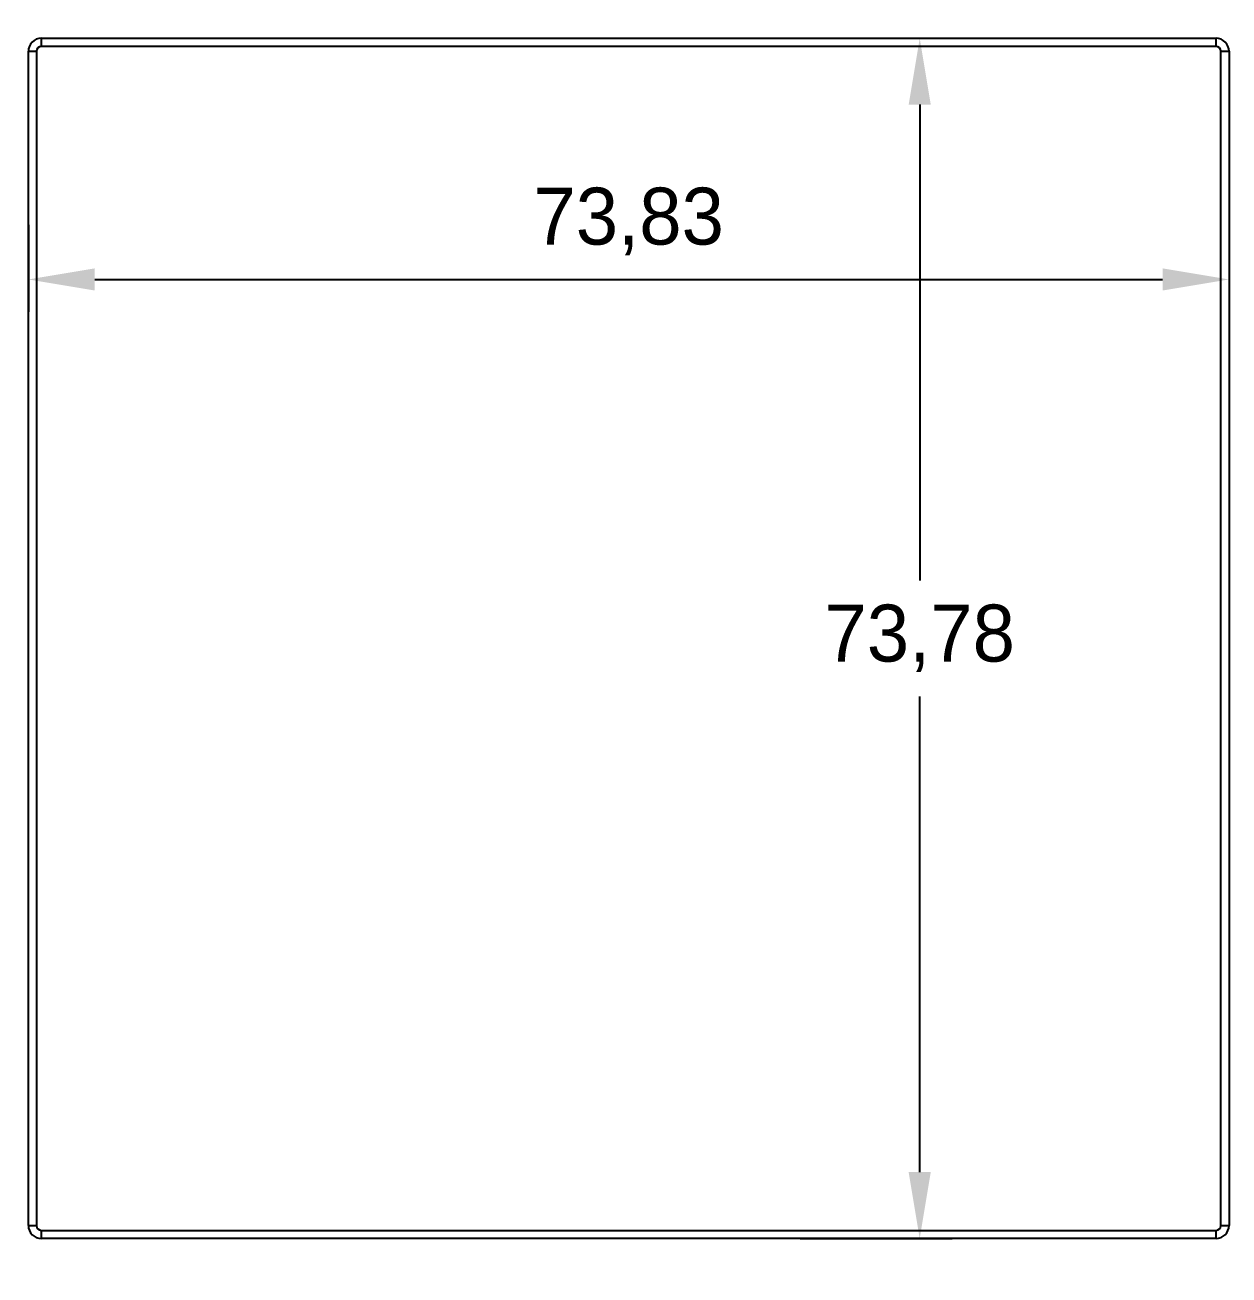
# Model space of a CAD drawing. Header units: millimetres. Extents: x 249 to 419, y 1050 to 1275.
# Drawn here: x 306.5 to 380.5, y 1154.9 to 1231.8 of the extents above; entities that cross this region are included whole.
import ezdxf

# ---------------------------------------------------------------- set-up
doc = ezdxf.new("R2010")
doc.units = ezdxf.units.MM
doc.header["$PDSIZE"] = -1
doc.dimstyles.new('ISO-25', dxfattribs={"dimtxt": 2.5, "dimasz": 2.5, "dimexe": 1.25, "dimexo": 0.625, "dimtad": 1, "dimtxsty": 'Standard', "dimcen": 2.5, "dimadec": 0, "dimazin": 0, "dimtfac": 1, "dimtmove": 0, "dimatfit": 3, "dimfxl": 1, "dimarcsym": 0})

# ---------------------------------------------------------------- blocks, each defined once
blk = doc.blocks.new('*D2')
at = {"color": 0, "lineweight": -2}
for p, q in [((321.189, 1240.741), (284.451, 1240.741)), ((286.451, 1236.661), (286.451, 1174.619)), ((286.451, 1105.446), (286.451, 1167.488)), ((321.189, 1101.366), (284.451, 1101.366))]:
    blk.add_line(p, q, dxfattribs=at)
at = {"color": 0}
for points in [[(287.131, 1236.661), (285.771, 1236.661), (286.451, 1240.741)], [(285.771, 1105.446), (287.131, 1105.446), (286.451, 1101.366)]]:
    blk.add_solid(points, dxfattribs=at)
at = {"layer": 'Defpoints', "color": 0}
for p in [(321.189, 1240.741), (286.451, 1101.366), (321.189, 1101.366)]:
    blk.add_point(p, dxfattribs=at)
at = {"color": 0, "insert": (286.451, 1171.053), "char_height": 3.5, "attachment_point": 5}
blk.add_mtext('139,37', dxfattribs=at)
blk = doc.blocks.new('*D4')
at = {"color": 0, "lineweight": -2}
for p, q in [((306.703, 1219.48), (306.703, 1214.123)), ((380.533, 1219.48), (380.533, 1214.123)), ((310.783, 1216.123), (376.453, 1216.123))]:
    blk.add_line(p, q, dxfattribs=at)
at = {"color": 0}
for points in [[(310.783, 1216.803), (310.783, 1215.443), (306.703, 1216.123)], [(376.453, 1215.443), (376.453, 1216.803), (380.533, 1216.123)]]:
    blk.add_solid(points, dxfattribs=at)
at = {"layer": 'Defpoints', "color": 0}
for p in [(306.703, 1219.48), (380.533, 1219.48), (380.533, 1216.123)]:
    blk.add_point(p, dxfattribs=at)
at = {"color": 0, "insert": (343.618, 1219.689), "char_height": 3.5, "attachment_point": 5}
blk.add_mtext('73,83', dxfattribs=at)
blk = doc.blocks.new('*D5')
at = {"color": 0, "lineweight": -2}
for p, q in [((354.169, 1230.946), (363.514, 1230.946)), ((361.514, 1226.866), (361.514, 1197.622)), ((361.514, 1161.246), (361.514, 1190.49)), ((354.169, 1157.166), (363.514, 1157.166))]:
    blk.add_line(p, q, dxfattribs=at)
at = {"color": 0}
for points in [[(362.194, 1226.866), (360.834, 1226.866), (361.514, 1230.946)], [(360.834, 1161.246), (362.194, 1161.246), (361.514, 1157.166)]]:
    blk.add_solid(points, dxfattribs=at)
at = {"layer": 'Defpoints', "color": 0}
for p in [(354.169, 1230.946), (354.169, 1157.166), (361.514, 1157.166)]:
    blk.add_point(p, dxfattribs=at)
at = {"color": 0, "insert": (361.514, 1194.056), "char_height": 3.5, "attachment_point": 5}
blk.add_mtext('73,78', dxfattribs=at)

msp = doc.modelspace()

# ---------------------------------------------------------------- linework, layer by layer
at = {"color": 7, "linetype": 'Continuous', "lineweight": 25}
for p, q in [((307.503, 1230.446), (307.503, 1230.946)), ((307.503, 1230.946), (379.733, 1230.946)), ((379.733, 1230.446), (307.503, 1230.446)), ((379.733, 1230.446), (379.733, 1230.946)), ((306.703, 1157.966), (306.703, 1230.146)), ((306.703, 1230.146), (307.203, 1230.146)), ((307.203, 1230.146), (307.203, 1157.966)), ((380.033, 1157.966), (380.033, 1230.146)), ((380.033, 1230.146), (380.533, 1230.146)), ((380.533, 1230.146), (380.533, 1157.966)), ((306.703, 1157.966), (307.203, 1157.966)), ((307.503, 1157.166), (307.503, 1157.666)), ((307.503, 1157.666), (379.733, 1157.666)), ((379.733, 1157.166), (379.733, 1157.666)), ((380.033, 1157.966), (380.533, 1157.966)), ((379.733, 1157.166), (307.503, 1157.166))]:
    msp.add_line(p, q, dxfattribs=at)
for centre, radius, start, end in [((307.503, 1230.146), 0.8, 90, 180), ((307.503, 1230.146), 0.3, 90, 180), ((379.733, 1230.146), 0.8, 0, 90), ((379.733, 1230.146), 0.3, 0, 90), ((307.503, 1157.966), 0.8, 180, 270), ((307.503, 1157.966), 0.3, 180, 270), ((379.733, 1157.966), 0.8, 270, 0), ((379.733, 1157.966), 0.3, 270, 0)]:
    msp.add_arc(centre, radius, start, end, dxfattribs=at)

# ---------------------------------------------------------------- dimensions: what is measured, and where the dimension line sits
for p1, p2, distance, picture, middle in [((321.1893, 1240.7405), (321.1893, 1101.3659), -34.7384, '*D2', (286.4509, 1171.0532)), ((354.169, 1230.946), (354.169, 1157.166), 7.345, '*D5', (361.514, 1194.056)), ((306.703, 1219.48), (380.533, 1219.48), -3.357, '*D4', (343.618, 1219.689))]:
    dim = msp.add_aligned_dim(p1=p1, p2=p2, distance=distance, dimstyle='ISO-25', override={"dimtxt": 3.5, "dimasz": 4.08, "dimexe": 2, "dimexo": 0, "dimgap": 1.524, "dimtih": 1, "dimtoh": 1, "dimzin": 0, "dimadec": 2, "dimtzin": 0})
    dim.commit()
    dim.dimension.update_dxf_attribs({"geometry": picture, "text_midpoint": middle})

doc.saveas('drawing.dxf')
